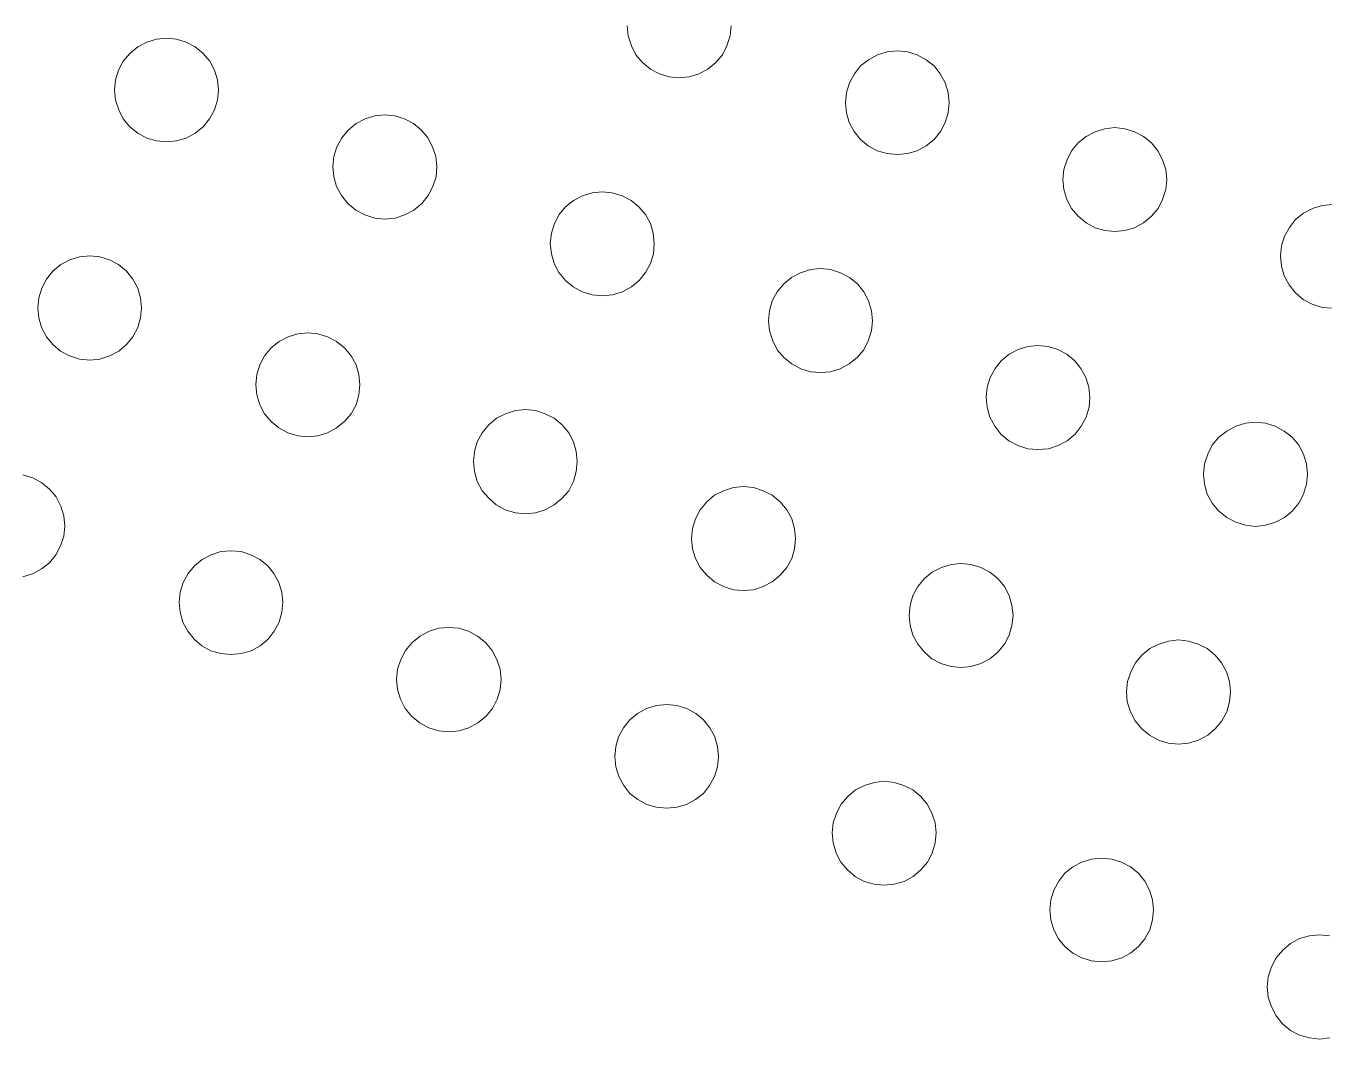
# Model space of a CAD drawing. Header units: metres. Extents: x 105146 to 106170, y 111783 to 118163.
# Drawn here: x 105897.2153 to 105897.5901, y 114674.1958 to 114674.4882 of the extents above; entities that cross this region are included whole.
import ezdxf

# ---------------------------------------------------------------- set-up
doc = ezdxf.new("R2010")
doc.units = ezdxf.units.M
doc.layers.add('20-EP-ZONA-DURA', color=253, linetype='CONTINUOUS', lineweight=13)
doc.layers.add('20-EP-ZONA-VERDE', color=84, linetype='CONTINUOUS', lineweight=13)

msp = doc.modelspace()

# ---------------------------------------------------------------- linework, layer by layer
at = {"layer": '20-EP-ZONA-DURA'}
for points in [[(105897.3889, 114674.4883), (105897.3892, 114674.4854), (105897.3901, 114674.4825), (105897.3914, 114674.4799), (105897.3933, 114674.4777), (105897.3956, 114674.4758), (105897.3982, 114674.4744), (105897.401, 114674.4736), (105897.4039, 114674.4733), (105897.4068, 114674.4736), (105897.4096, 114674.4744), (105897.4122, 114674.4758), (105897.4145, 114674.4777), (105897.4164, 114674.4799), (105897.4177, 114674.4825), (105897.4186, 114674.4854), (105897.4189, 114674.4883)], [(105897.5925, 114674.4367), (105897.5896, 114674.4364), (105897.5868, 114674.4356), (105897.5842, 114674.4342), (105897.5819, 114674.4324), (105897.5801, 114674.4301), (105897.5787, 114674.4276), (105897.5778, 114674.4248), (105897.5775, 114674.4219), (105897.5775, 114674.4219), (105897.5778, 114674.4189), (105897.5786, 114674.4161), (105897.58, 114674.4135), (105897.5819, 114674.4112), (105897.5841, 114674.4093), (105897.5867, 114674.4079), (105897.5896, 114674.407), (105897.5925, 114674.4068)], [(105897.2144, 114674.3292), (105897.2172, 114674.3301), (105897.2198, 114674.3315), (105897.2221, 114674.3333), (105897.2239, 114674.3356), (105897.2253, 114674.3382), (105897.2262, 114674.341), (105897.2265, 114674.3439), (105897.2265, 114674.3439), (105897.2262, 114674.3468), (105897.2254, 114674.3496), (105897.224, 114674.3523), (105897.2221, 114674.3545), (105897.2199, 114674.3564), (105897.2173, 114674.3578), (105897.2144, 114674.3587)], [(105897.5917, 114674.2256), (105897.5888, 114674.2259), (105897.5859, 114674.2256), (105897.583, 114674.2248), (105897.5804, 114674.2234), (105897.5782, 114674.2215), (105897.5763, 114674.2192), (105897.5749, 114674.2166), (105897.574, 114674.2138), (105897.5737, 114674.2109), (105897.574, 114674.2079), (105897.5749, 114674.2051), (105897.5763, 114674.2025), (105897.5781, 114674.2002), (105897.5804, 114674.1983), (105897.583, 114674.1969), (105897.5859, 114674.1961), (105897.5888, 114674.1958), (105897.5918, 114674.1961)]]:
    msp.add_lwpolyline(points, dxfattribs=at)
for points in [[(105897.2709, 114674.4697), (105897.2706, 114674.4727), (105897.2697, 114674.4755), (105897.2684, 114674.4781), (105897.2665, 114674.4803), (105897.2642, 114674.4822), (105897.2616, 114674.4836), (105897.2588, 114674.4844), (105897.2559, 114674.4847), (105897.253, 114674.4844), (105897.2502, 114674.4836), (105897.2476, 114674.4822), (105897.2453, 114674.4803), (105897.2434, 114674.4781), (105897.242, 114674.4755), (105897.2412, 114674.4727), (105897.2409, 114674.4697), (105897.2412, 114674.4668), (105897.2421, 114674.464), (105897.2434, 114674.4614), (105897.2453, 114674.4591), (105897.2476, 114674.4573), (105897.2502, 114674.4559), (105897.253, 114674.4551), (105897.2559, 114674.4548), (105897.2588, 114674.4551), (105897.2616, 114674.4559), (105897.2642, 114674.4573), (105897.2665, 114674.4591), (105897.2683, 114674.4614), (105897.2697, 114674.464), (105897.2706, 114674.4668), (105897.2709, 114674.4697)], [(105897.4519, 114674.4661), (105897.4522, 114674.4632), (105897.453, 114674.4604), (105897.4544, 114674.4578), (105897.4563, 114674.4555), (105897.4585, 114674.4536), (105897.4611, 114674.4522), (105897.464, 114674.4514), (105897.4669, 114674.4511), (105897.4698, 114674.4514), (105897.4726, 114674.4522), (105897.4752, 114674.4536), (105897.4775, 114674.4555), (105897.4794, 114674.4578), (105897.4807, 114674.4604), (105897.4816, 114674.4632), (105897.4819, 114674.4661), (105897.4816, 114674.469), (105897.4807, 114674.4718), (105897.4793, 114674.4744), (105897.4775, 114674.4767), (105897.4752, 114674.4785), (105897.4726, 114674.4799), (105897.4698, 114674.4808), (105897.4669, 114674.4811), (105897.464, 114674.4808), (105897.4612, 114674.4799), (105897.4586, 114674.4785), (105897.4563, 114674.4767), (105897.4545, 114674.4744), (105897.4531, 114674.4718), (105897.4522, 114674.469), (105897.4519, 114674.4661)], [(105897.3339, 114674.4477), (105897.3336, 114674.4506), (105897.3327, 114674.4534), (105897.3313, 114674.456), (105897.3295, 114674.4582), (105897.3272, 114674.4601), (105897.3246, 114674.4614), (105897.3218, 114674.4623), (105897.3189, 114674.4626), (105897.316, 114674.4623), (105897.3132, 114674.4614), (105897.3106, 114674.4601), (105897.3083, 114674.4582), (105897.3065, 114674.456), (105897.3051, 114674.4534), (105897.3042, 114674.4506), (105897.3039, 114674.4477), (105897.3042, 114674.4447), (105897.305, 114674.4419), (105897.3064, 114674.4393), (105897.3082, 114674.437), (105897.3105, 114674.4351), (105897.3131, 114674.4337), (105897.316, 114674.4328), (105897.3189, 114674.4325), (105897.3219, 114674.4328), (105897.3247, 114674.4337), (105897.3273, 114674.4351), (105897.3296, 114674.437), (105897.3314, 114674.4393), (105897.3328, 114674.4419), (105897.3337, 114674.4447), (105897.3339, 114674.4477)], [(105897.5147, 114674.4439), (105897.515, 114674.441), (105897.5158, 114674.4382), (105897.5172, 114674.4356), (105897.5191, 114674.4333), (105897.5214, 114674.4314), (105897.524, 114674.43), (105897.5268, 114674.4292), (105897.5297, 114674.4289), (105897.5326, 114674.4292), (105897.5354, 114674.43), (105897.538, 114674.4314), (105897.5403, 114674.4333), (105897.5422, 114674.4356), (105897.5435, 114674.4382), (105897.5444, 114674.441), (105897.5447, 114674.4439), (105897.5444, 114674.4468), (105897.5435, 114674.4496), (105897.5421, 114674.4522), (105897.5403, 114674.4545), (105897.538, 114674.4563), (105897.5354, 114674.4577), (105897.5326, 114674.4586), (105897.5297, 114674.4589), (105897.5268, 114674.4586), (105897.524, 114674.4577), (105897.5214, 114674.4563), (105897.5191, 114674.4545), (105897.5172, 114674.4522), (105897.5159, 114674.4496), (105897.515, 114674.4468), (105897.5147, 114674.4439)], [(105897.3967, 114674.4255), (105897.3964, 114674.4284), (105897.3956, 114674.4312), (105897.3942, 114674.4338), (105897.3923, 114674.436), (105897.39, 114674.4379), (105897.3874, 114674.4392), (105897.3846, 114674.4401), (105897.3817, 114674.4404), (105897.3788, 114674.4401), (105897.376, 114674.4392), (105897.3734, 114674.4379), (105897.3711, 114674.436), (105897.3693, 114674.4338), (105897.3679, 114674.4312), (105897.367, 114674.4284), (105897.3667, 114674.4255), (105897.367, 114674.4225), (105897.3678, 114674.4197), (105897.3692, 114674.4171), (105897.3711, 114674.4148), (105897.3733, 114674.4129), (105897.3759, 114674.4115), (105897.3788, 114674.4106), (105897.3817, 114674.4103), (105897.3847, 114674.4106), (105897.3875, 114674.4115), (105897.3901, 114674.4129), (105897.3924, 114674.4148), (105897.3942, 114674.4171), (105897.3956, 114674.4197), (105897.3965, 114674.4225), (105897.3967, 114674.4255)], [(105897.2487, 114674.4069), (105897.2484, 114674.4098), (105897.2476, 114674.4126), (105897.2462, 114674.4152), (105897.2443, 114674.4175), (105897.242, 114674.4194), (105897.2394, 114674.4207), (105897.2366, 114674.4216), (105897.2337, 114674.4219), (105897.2308, 114674.4216), (105897.228, 114674.4207), (105897.2254, 114674.4194), (105897.2231, 114674.4175), (105897.2212, 114674.4152), (105897.2199, 114674.4126), (105897.219, 114674.4098), (105897.2187, 114674.4069), (105897.219, 114674.404), (105897.2198, 114674.4012), (105897.2212, 114674.3985), (105897.2231, 114674.3963), (105897.2253, 114674.3944), (105897.2279, 114674.393), (105897.2308, 114674.3921), (105897.2337, 114674.3918), (105897.2366, 114674.3921), (105897.2395, 114674.393), (105897.2421, 114674.3944), (105897.2443, 114674.3963), (105897.2462, 114674.3985), (105897.2476, 114674.4012), (105897.2484, 114674.404), (105897.2487, 114674.4069)], [(105897.4597, 114674.4031), (105897.4594, 114674.406), (105897.4586, 114674.4089), (105897.4572, 114674.4115), (105897.4554, 114674.4138), (105897.4531, 114674.4156), (105897.4505, 114674.417), (105897.4476, 114674.4179), (105897.4447, 114674.4182), (105897.4418, 114674.4179), (105897.4389, 114674.417), (105897.4363, 114674.4156), (105897.4341, 114674.4138), (105897.4322, 114674.4115), (105897.4308, 114674.4089), (105897.43, 114674.406), (105897.4297, 114674.4031), (105897.43, 114674.4002), (105897.4309, 114674.3974), (105897.4322, 114674.3948), (105897.4341, 114674.3925), (105897.4364, 114674.3907), (105897.439, 114674.3893), (105897.4418, 114674.3884), (105897.4447, 114674.3882), (105897.4476, 114674.3884), (105897.4504, 114674.3893), (105897.453, 114674.3907), (105897.4553, 114674.3925), (105897.4572, 114674.3948), (105897.4585, 114674.3974), (105897.4594, 114674.4002), (105897.4597, 114674.4031)], [(105897.3117, 114674.3847), (105897.3114, 114674.3876), (105897.3106, 114674.3904), (105897.3092, 114674.393), (105897.3073, 114674.3953), (105897.305, 114674.3972), (105897.3024, 114674.3985), (105897.2996, 114674.3994), (105897.2967, 114674.3997), (105897.2938, 114674.3994), (105897.291, 114674.3985), (105897.2884, 114674.3972), (105897.2861, 114674.3953), (105897.2842, 114674.393), (105897.2828, 114674.3904), (105897.282, 114674.3876), (105897.2817, 114674.3847), (105897.282, 114674.3818), (105897.2828, 114674.3789), (105897.2842, 114674.3763), (105897.2861, 114674.3741), (105897.2883, 114674.3722), (105897.2909, 114674.3708), (105897.2938, 114674.3699), (105897.2967, 114674.3696), (105897.2996, 114674.3699), (105897.3024, 114674.3708), (105897.305, 114674.3722), (105897.3073, 114674.3741), (105897.3092, 114674.3763), (105897.3106, 114674.3789), (105897.3114, 114674.3818), (105897.3117, 114674.3847)], [(105897.5225, 114674.3811), (105897.5222, 114674.384), (105897.5213, 114674.3868), (105897.5199, 114674.3894), (105897.5181, 114674.3916), (105897.5158, 114674.3935), (105897.5132, 114674.3949), (105897.5104, 114674.3957), (105897.5075, 114674.396), (105897.5046, 114674.3957), (105897.5018, 114674.3949), (105897.4992, 114674.3935), (105897.4969, 114674.3916), (105897.4951, 114674.3894), (105897.4937, 114674.3868), (105897.4928, 114674.384), (105897.4925, 114674.3811), (105897.4928, 114674.3782), (105897.4936, 114674.3753), (105897.495, 114674.3727), (105897.4968, 114674.3704), (105897.4991, 114674.3685), (105897.5017, 114674.3671), (105897.5046, 114674.3662), (105897.5075, 114674.366), (105897.5105, 114674.3662), (105897.5133, 114674.3671), (105897.5159, 114674.3685), (105897.5182, 114674.3704), (105897.52, 114674.3727), (105897.5214, 114674.3753), (105897.5223, 114674.3782), (105897.5225, 114674.3811)], [(105897.3745, 114674.3625), (105897.3742, 114674.3654), (105897.3734, 114674.3682), (105897.372, 114674.3708), (105897.3701, 114674.3731), (105897.3678, 114674.375), (105897.3652, 114674.3763), (105897.3624, 114674.3772), (105897.3595, 114674.3775), (105897.3566, 114674.3772), (105897.3538, 114674.3763), (105897.3512, 114674.375), (105897.3489, 114674.3731), (105897.347, 114674.3708), (105897.3456, 114674.3682), (105897.3448, 114674.3654), (105897.3445, 114674.3625), (105897.3448, 114674.3596), (105897.3456, 114674.3567), (105897.347, 114674.3541), (105897.3489, 114674.3519), (105897.3511, 114674.35), (105897.3537, 114674.3486), (105897.3566, 114674.3477), (105897.3595, 114674.3474), (105897.3624, 114674.3477), (105897.3652, 114674.3486), (105897.3678, 114674.35), (105897.3701, 114674.3519), (105897.372, 114674.3541), (105897.3734, 114674.3567), (105897.3742, 114674.3596), (105897.3745, 114674.3625)], [(105897.5553, 114674.3589), (105897.5556, 114674.356), (105897.5564, 114674.3531), (105897.5578, 114674.3505), (105897.5597, 114674.3482), (105897.562, 114674.3464), (105897.5646, 114674.345), (105897.5674, 114674.3441), (105897.5703, 114674.3438), (105897.5732, 114674.3441), (105897.5761, 114674.345), (105897.5787, 114674.3464), (105897.5809, 114674.3482), (105897.5828, 114674.3505), (105897.5842, 114674.3531), (105897.585, 114674.356), (105897.5853, 114674.3589), (105897.585, 114674.3618), (105897.5842, 114674.3646), (105897.5828, 114674.3672), (105897.5809, 114674.3695), (105897.5786, 114674.3713), (105897.576, 114674.3727), (105897.5732, 114674.3736), (105897.5703, 114674.3739), (105897.5674, 114674.3736), (105897.5646, 114674.3727), (105897.562, 114674.3713), (105897.5597, 114674.3695), (105897.5578, 114674.3672), (105897.5565, 114674.3646), (105897.5556, 114674.3618), (105897.5553, 114674.3589)], [(105897.4375, 114674.3403), (105897.4372, 114674.3432), (105897.4364, 114674.346), (105897.435, 114674.3486), (105897.4331, 114674.3509), (105897.4308, 114674.3528), (105897.4282, 114674.3541), (105897.4254, 114674.355), (105897.4225, 114674.3553), (105897.4196, 114674.355), (105897.4167, 114674.3541), (105897.4141, 114674.3528), (105897.4119, 114674.3509), (105897.41, 114674.3486), (105897.4086, 114674.346), (105897.4078, 114674.3432), (105897.4075, 114674.3403), (105897.4078, 114674.3373), (105897.4086, 114674.3345), (105897.41, 114674.3319), (105897.4119, 114674.3297), (105897.4141, 114674.3278), (105897.4167, 114674.3264), (105897.4196, 114674.3255), (105897.4225, 114674.3253), (105897.4254, 114674.3255), (105897.4282, 114674.3264), (105897.4308, 114674.3278), (105897.4331, 114674.3297), (105897.435, 114674.3319), (105897.4364, 114674.3345), (105897.4372, 114674.3373), (105897.4375, 114674.3403)], [(105897.2895, 114674.3219), (105897.2892, 114674.3248), (105897.2883, 114674.3276), (105897.2869, 114674.3302), (105897.2851, 114674.3324), (105897.2828, 114674.3342), (105897.2802, 114674.3356), (105897.2774, 114674.3365), (105897.2745, 114674.3367), (105897.2716, 114674.3365), (105897.2688, 114674.3356), (105897.2662, 114674.3342), (105897.264, 114674.3324), (105897.2621, 114674.3302), (105897.2607, 114674.3276), (105897.2598, 114674.3248), (105897.2595, 114674.3219), (105897.2598, 114674.319), (105897.2606, 114674.3161), (105897.262, 114674.3135), (105897.2639, 114674.3112), (105897.2661, 114674.3093), (105897.2687, 114674.3079), (105897.2716, 114674.3071), (105897.2745, 114674.3068), (105897.2774, 114674.3071), (105897.2803, 114674.3079), (105897.2829, 114674.3093), (105897.2852, 114674.3112), (105897.287, 114674.3135), (105897.2884, 114674.3161), (105897.2892, 114674.319), (105897.2895, 114674.3219)], [(105897.5003, 114674.3181), (105897.5, 114674.321), (105897.4992, 114674.3238), (105897.4978, 114674.3264), (105897.4959, 114674.3287), (105897.4936, 114674.3306), (105897.491, 114674.3319), (105897.4882, 114674.3328), (105897.4853, 114674.3331), (105897.4824, 114674.3328), (105897.4796, 114674.3319), (105897.477, 114674.3306), (105897.4747, 114674.3287), (105897.4728, 114674.3264), (105897.4714, 114674.3238), (105897.4706, 114674.321), (105897.4703, 114674.3181), (105897.4706, 114674.3152), (105897.4714, 114674.3124), (105897.4728, 114674.3098), (105897.4747, 114674.3075), (105897.4769, 114674.3056), (105897.4795, 114674.3042), (105897.4824, 114674.3033), (105897.4853, 114674.3031), (105897.4882, 114674.3033), (105897.491, 114674.3042), (105897.4936, 114674.3056), (105897.4959, 114674.3075), (105897.4978, 114674.3098), (105897.4992, 114674.3124), (105897.5, 114674.3152), (105897.5003, 114674.3181)], [(105897.3525, 114674.2997), (105897.3522, 114674.3026), (105897.3513, 114674.3054), (105897.3499, 114674.308), (105897.348, 114674.3103), (105897.3457, 114674.3121), (105897.3431, 114674.3135), (105897.3403, 114674.3144), (105897.3374, 114674.3146), (105897.3345, 114674.3144), (105897.3317, 114674.3135), (105897.3291, 114674.3121), (105897.3268, 114674.3103), (105897.3249, 114674.308), (105897.3235, 114674.3054), (105897.3226, 114674.3026), (105897.3223, 114674.2997), (105897.3226, 114674.2967), (105897.3234, 114674.2939), (105897.3248, 114674.2912), (105897.3267, 114674.2889), (105897.329, 114674.2871), (105897.3316, 114674.2856), (105897.3344, 114674.2848), (105897.3374, 114674.2845), (105897.3404, 114674.2848), (105897.3432, 114674.2856), (105897.3458, 114674.2871), (105897.3481, 114674.2889), (105897.35, 114674.2912), (105897.3514, 114674.2939), (105897.3522, 114674.2967), (105897.3525, 114674.2997)], [(105897.5631, 114674.2961), (105897.5628, 114674.299), (105897.5619, 114674.3018), (105897.5605, 114674.3044), (105897.5587, 114674.3066), (105897.5564, 114674.3085), (105897.5538, 114674.3098), (105897.551, 114674.3107), (105897.5481, 114674.311), (105897.5452, 114674.3107), (105897.5424, 114674.3098), (105897.5398, 114674.3085), (105897.5375, 114674.3066), (105897.5357, 114674.3044), (105897.5343, 114674.3018), (105897.5334, 114674.299), (105897.5331, 114674.2961), (105897.5333, 114674.2931), (105897.5342, 114674.2903), (105897.5356, 114674.2877), (105897.5374, 114674.2854), (105897.5397, 114674.2835), (105897.5423, 114674.2821), (105897.5451, 114674.2812), (105897.5481, 114674.2809), (105897.551, 114674.2812), (105897.5539, 114674.2821), (105897.5565, 114674.2835), (105897.5588, 114674.2854), (105897.5606, 114674.2877), (105897.562, 114674.2903), (105897.5628, 114674.2931), (105897.5631, 114674.2961)], [(105897.4153, 114674.2773), (105897.415, 114674.2802), (105897.4142, 114674.283), (105897.4128, 114674.2856), (105897.4109, 114674.2879), (105897.4087, 114674.2898), (105897.4061, 114674.2912), (105897.4032, 114674.2921), (105897.4003, 114674.2924), (105897.3974, 114674.2921), (105897.3945, 114674.2912), (105897.3919, 114674.2898), (105897.3897, 114674.2879), (105897.3878, 114674.2856), (105897.3864, 114674.283), (105897.3856, 114674.2802), (105897.3853, 114674.2773), (105897.3856, 114674.2744), (105897.3865, 114674.2716), (105897.3879, 114674.269), (105897.3897, 114674.2667), (105897.392, 114674.2649), (105897.3946, 114674.2635), (105897.3974, 114674.2627), (105897.4003, 114674.2624), (105897.4032, 114674.2627), (105897.406, 114674.2635), (105897.4086, 114674.2649), (105897.4109, 114674.2667), (105897.4127, 114674.269), (105897.4141, 114674.2716), (105897.415, 114674.2744), (105897.4153, 114674.2773)], [(105897.4781, 114674.2553), (105897.4778, 114674.2582), (105897.4769, 114674.261), (105897.4755, 114674.2636), (105897.4737, 114674.2658), (105897.4714, 114674.2677), (105897.4688, 114674.269), (105897.466, 114674.2699), (105897.4631, 114674.2702), (105897.4602, 114674.2699), (105897.4574, 114674.269), (105897.4548, 114674.2677), (105897.4526, 114674.2658), (105897.4507, 114674.2636), (105897.4493, 114674.261), (105897.4484, 114674.2582), (105897.4481, 114674.2553), (105897.4484, 114674.2524), (105897.4492, 114674.2495), (105897.4506, 114674.2469), (105897.4525, 114674.2446), (105897.4547, 114674.2427), (105897.4573, 114674.2413), (105897.4602, 114674.2405), (105897.4631, 114674.2402), (105897.466, 114674.2405), (105897.4689, 114674.2413), (105897.4715, 114674.2427), (105897.4737, 114674.2446), (105897.4756, 114674.2469), (105897.477, 114674.2495), (105897.4778, 114674.2524), (105897.4781, 114674.2553)], [(105897.5409, 114674.2331), (105897.5406, 114674.236), (105897.5397, 114674.2388), (105897.5384, 114674.2414), (105897.5365, 114674.2437), (105897.5342, 114674.2455), (105897.5316, 114674.2469), (105897.5288, 114674.2477), (105897.5259, 114674.248), (105897.523, 114674.2477), (105897.5202, 114674.2469), (105897.5176, 114674.2455), (105897.5153, 114674.2437), (105897.5135, 114674.2414), (105897.5121, 114674.2388), (105897.5112, 114674.236), (105897.5109, 114674.2331), (105897.5112, 114674.2302), (105897.5121, 114674.2273), (105897.5134, 114674.2247), (105897.5153, 114674.2225), (105897.5176, 114674.2206), (105897.5202, 114674.2192), (105897.523, 114674.2184), (105897.5259, 114674.2181), (105897.5288, 114674.2184), (105897.5317, 114674.2192), (105897.5342, 114674.2206), (105897.5365, 114674.2225), (105897.5384, 114674.2247), (105897.5398, 114674.2273), (105897.5406, 114674.2302), (105897.5409, 114674.2331)]]:
    msp.add_lwpolyline(points, close=True, dxfattribs=at)
at = {"layer": '20-EP-ZONA-VERDE'}
for points in [[(105897.4189, 114674.4883), (105897.4186, 114674.4854), (105897.4177, 114674.4825), (105897.4164, 114674.4799), (105897.4145, 114674.4777), (105897.4122, 114674.4758), (105897.4096, 114674.4744), (105897.4068, 114674.4736), (105897.4039, 114674.4733), (105897.401, 114674.4736), (105897.3982, 114674.4744), (105897.3956, 114674.4758), (105897.3933, 114674.4777), (105897.3914, 114674.4799), (105897.3901, 114674.4825), (105897.3892, 114674.4854), (105897.3889, 114674.4883)], [(105897.5925, 114674.4068), (105897.5896, 114674.407), (105897.5867, 114674.4079), (105897.5841, 114674.4093), (105897.5819, 114674.4112), (105897.58, 114674.4135), (105897.5786, 114674.4161), (105897.5778, 114674.4189), (105897.5775, 114674.4219), (105897.5778, 114674.4248), (105897.5787, 114674.4276), (105897.5801, 114674.4301), (105897.5819, 114674.4324), (105897.5842, 114674.4342), (105897.5868, 114674.4356), (105897.5896, 114674.4364), (105897.5925, 114674.4367)], [(105897.2144, 114674.3587), (105897.2173, 114674.3578), (105897.2199, 114674.3564), (105897.2221, 114674.3545), (105897.224, 114674.3523), (105897.2254, 114674.3496), (105897.2262, 114674.3468), (105897.2265, 114674.3439), (105897.2265, 114674.3439), (105897.2262, 114674.341), (105897.2253, 114674.3382), (105897.2239, 114674.3356), (105897.2221, 114674.3333), (105897.2198, 114674.3315), (105897.2172, 114674.3301), (105897.2144, 114674.3292)], [(105897.5918, 114674.1961), (105897.5888, 114674.1958), (105897.5859, 114674.1961), (105897.583, 114674.1969), (105897.5804, 114674.1983), (105897.5781, 114674.2002), (105897.5763, 114674.2025), (105897.5749, 114674.2051), (105897.574, 114674.2079), (105897.5737, 114674.2109), (105897.574, 114674.2138), (105897.5749, 114674.2166), (105897.5763, 114674.2192), (105897.5782, 114674.2215), (105897.5804, 114674.2234), (105897.583, 114674.2248), (105897.5859, 114674.2256), (105897.5888, 114674.2259), (105897.5917, 114674.2256)]]:
    msp.add_lwpolyline(points, dxfattribs=at)
for points in [[(105897.2709, 114674.4697), (105897.2706, 114674.4668), (105897.2697, 114674.464), (105897.2683, 114674.4614), (105897.2665, 114674.4591), (105897.2642, 114674.4573), (105897.2616, 114674.4559), (105897.2588, 114674.4551), (105897.2559, 114674.4548), (105897.253, 114674.4551), (105897.2502, 114674.4559), (105897.2476, 114674.4573), (105897.2453, 114674.4591), (105897.2434, 114674.4614), (105897.2421, 114674.464), (105897.2412, 114674.4668), (105897.2409, 114674.4697), (105897.2412, 114674.4727), (105897.242, 114674.4755), (105897.2434, 114674.4781), (105897.2453, 114674.4803), (105897.2476, 114674.4822), (105897.2502, 114674.4836), (105897.253, 114674.4844), (105897.2559, 114674.4847), (105897.2588, 114674.4844), (105897.2616, 114674.4836), (105897.2642, 114674.4822), (105897.2665, 114674.4803), (105897.2684, 114674.4781), (105897.2697, 114674.4755), (105897.2706, 114674.4727), (105897.2709, 114674.4697)], [(105897.4819, 114674.4661), (105897.4816, 114674.4632), (105897.4807, 114674.4604), (105897.4794, 114674.4578), (105897.4775, 114674.4555), (105897.4752, 114674.4536), (105897.4726, 114674.4522), (105897.4698, 114674.4514), (105897.4669, 114674.4511), (105897.464, 114674.4514), (105897.4611, 114674.4522), (105897.4585, 114674.4536), (105897.4563, 114674.4555), (105897.4544, 114674.4578), (105897.453, 114674.4604), (105897.4522, 114674.4632), (105897.4519, 114674.4661), (105897.4522, 114674.469), (105897.4531, 114674.4718), (105897.4545, 114674.4744), (105897.4563, 114674.4767), (105897.4586, 114674.4785), (105897.4612, 114674.4799), (105897.464, 114674.4808), (105897.4669, 114674.4811), (105897.4698, 114674.4808), (105897.4726, 114674.4799), (105897.4752, 114674.4785), (105897.4775, 114674.4767), (105897.4793, 114674.4744), (105897.4807, 114674.4718), (105897.4816, 114674.469), (105897.4819, 114674.4661)], [(105897.3339, 114674.4477), (105897.3337, 114674.4447), (105897.3328, 114674.4419), (105897.3314, 114674.4393), (105897.3296, 114674.437), (105897.3273, 114674.4351), (105897.3247, 114674.4337), (105897.3219, 114674.4328), (105897.3189, 114674.4325), (105897.316, 114674.4328), (105897.3131, 114674.4337), (105897.3105, 114674.4351), (105897.3082, 114674.437), (105897.3064, 114674.4393), (105897.305, 114674.4419), (105897.3042, 114674.4447), (105897.3039, 114674.4477), (105897.3042, 114674.4506), (105897.3051, 114674.4534), (105897.3065, 114674.456), (105897.3083, 114674.4582), (105897.3106, 114674.4601), (105897.3132, 114674.4614), (105897.316, 114674.4623), (105897.3189, 114674.4626), (105897.3218, 114674.4623), (105897.3246, 114674.4614), (105897.3272, 114674.4601), (105897.3295, 114674.4582), (105897.3313, 114674.456), (105897.3327, 114674.4534), (105897.3336, 114674.4506), (105897.3339, 114674.4477)], [(105897.5447, 114674.4439), (105897.5444, 114674.441), (105897.5435, 114674.4382), (105897.5422, 114674.4356), (105897.5403, 114674.4333), (105897.538, 114674.4314), (105897.5354, 114674.43), (105897.5326, 114674.4292), (105897.5297, 114674.4289), (105897.5268, 114674.4292), (105897.524, 114674.43), (105897.5214, 114674.4314), (105897.5191, 114674.4333), (105897.5172, 114674.4356), (105897.5158, 114674.4382), (105897.515, 114674.441), (105897.5147, 114674.4439), (105897.515, 114674.4468), (105897.5159, 114674.4496), (105897.5172, 114674.4522), (105897.5191, 114674.4545), (105897.5214, 114674.4563), (105897.524, 114674.4577), (105897.5268, 114674.4586), (105897.5297, 114674.4589), (105897.5326, 114674.4586), (105897.5354, 114674.4577), (105897.538, 114674.4563), (105897.5403, 114674.4545), (105897.5421, 114674.4522), (105897.5435, 114674.4496), (105897.5444, 114674.4468), (105897.5447, 114674.4439)], [(105897.3967, 114674.4255), (105897.3965, 114674.4225), (105897.3956, 114674.4197), (105897.3942, 114674.4171), (105897.3924, 114674.4148), (105897.3901, 114674.4129), (105897.3875, 114674.4115), (105897.3847, 114674.4106), (105897.3817, 114674.4103), (105897.3788, 114674.4106), (105897.3759, 114674.4115), (105897.3733, 114674.4129), (105897.3711, 114674.4148), (105897.3692, 114674.4171), (105897.3678, 114674.4197), (105897.367, 114674.4225), (105897.3667, 114674.4255), (105897.367, 114674.4284), (105897.3679, 114674.4312), (105897.3693, 114674.4338), (105897.3711, 114674.436), (105897.3734, 114674.4379), (105897.376, 114674.4392), (105897.3788, 114674.4401), (105897.3817, 114674.4404), (105897.3846, 114674.4401), (105897.3874, 114674.4392), (105897.39, 114674.4379), (105897.3923, 114674.436), (105897.3942, 114674.4338), (105897.3956, 114674.4312), (105897.3964, 114674.4284), (105897.3967, 114674.4255)], [(105897.2487, 114674.4069), (105897.2484, 114674.404), (105897.2476, 114674.4012), (105897.2462, 114674.3985), (105897.2443, 114674.3963), (105897.2421, 114674.3944), (105897.2395, 114674.393), (105897.2366, 114674.3921), (105897.2337, 114674.3918), (105897.2308, 114674.3921), (105897.2279, 114674.393), (105897.2253, 114674.3944), (105897.2231, 114674.3963), (105897.2212, 114674.3985), (105897.2198, 114674.4012), (105897.219, 114674.404), (105897.2187, 114674.4069), (105897.219, 114674.4098), (105897.2199, 114674.4126), (105897.2212, 114674.4152), (105897.2231, 114674.4175), (105897.2254, 114674.4194), (105897.228, 114674.4207), (105897.2308, 114674.4216), (105897.2337, 114674.4219), (105897.2366, 114674.4216), (105897.2394, 114674.4207), (105897.242, 114674.4194), (105897.2443, 114674.4175), (105897.2462, 114674.4152), (105897.2476, 114674.4126), (105897.2484, 114674.4098), (105897.2487, 114674.4069)], [(105897.4597, 114674.4031), (105897.4594, 114674.4002), (105897.4585, 114674.3974), (105897.4572, 114674.3948), (105897.4553, 114674.3925), (105897.453, 114674.3907), (105897.4504, 114674.3893), (105897.4476, 114674.3884), (105897.4447, 114674.3882), (105897.4418, 114674.3884), (105897.439, 114674.3893), (105897.4364, 114674.3907), (105897.4341, 114674.3925), (105897.4322, 114674.3948), (105897.4309, 114674.3974), (105897.43, 114674.4002), (105897.4297, 114674.4031), (105897.43, 114674.406), (105897.4308, 114674.4089), (105897.4322, 114674.4115), (105897.4341, 114674.4138), (105897.4363, 114674.4156), (105897.4389, 114674.417), (105897.4418, 114674.4179), (105897.4447, 114674.4182), (105897.4476, 114674.4179), (105897.4505, 114674.417), (105897.4531, 114674.4156), (105897.4554, 114674.4138), (105897.4572, 114674.4115), (105897.4586, 114674.4089), (105897.4594, 114674.406), (105897.4597, 114674.4031)], [(105897.3117, 114674.3847), (105897.3114, 114674.3818), (105897.3106, 114674.3789), (105897.3092, 114674.3763), (105897.3073, 114674.3741), (105897.305, 114674.3722), (105897.3024, 114674.3708), (105897.2996, 114674.3699), (105897.2967, 114674.3696), (105897.2938, 114674.3699), (105897.2909, 114674.3708), (105897.2883, 114674.3722), (105897.2861, 114674.3741), (105897.2842, 114674.3763), (105897.2828, 114674.3789), (105897.282, 114674.3818), (105897.2817, 114674.3847), (105897.282, 114674.3876), (105897.2828, 114674.3904), (105897.2842, 114674.393), (105897.2861, 114674.3953), (105897.2884, 114674.3972), (105897.291, 114674.3985), (105897.2938, 114674.3994), (105897.2967, 114674.3997), (105897.2996, 114674.3994), (105897.3024, 114674.3985), (105897.305, 114674.3972), (105897.3073, 114674.3953), (105897.3092, 114674.393), (105897.3106, 114674.3904), (105897.3114, 114674.3876), (105897.3117, 114674.3847)], [(105897.5225, 114674.3811), (105897.5223, 114674.3782), (105897.5214, 114674.3753), (105897.52, 114674.3727), (105897.5182, 114674.3704), (105897.5159, 114674.3685), (105897.5133, 114674.3671), (105897.5105, 114674.3662), (105897.5075, 114674.366), (105897.5046, 114674.3662), (105897.5017, 114674.3671), (105897.4991, 114674.3685), (105897.4968, 114674.3704), (105897.495, 114674.3727), (105897.4936, 114674.3753), (105897.4928, 114674.3782), (105897.4925, 114674.3811), (105897.4928, 114674.384), (105897.4937, 114674.3868), (105897.4951, 114674.3894), (105897.4969, 114674.3916), (105897.4992, 114674.3935), (105897.5018, 114674.3949), (105897.5046, 114674.3957), (105897.5075, 114674.396), (105897.5104, 114674.3957), (105897.5132, 114674.3949), (105897.5158, 114674.3935), (105897.5181, 114674.3916), (105897.5199, 114674.3894), (105897.5213, 114674.3868), (105897.5222, 114674.384), (105897.5225, 114674.3811)], [(105897.3745, 114674.3625), (105897.3742, 114674.3596), (105897.3734, 114674.3567), (105897.372, 114674.3541), (105897.3701, 114674.3519), (105897.3678, 114674.35), (105897.3652, 114674.3486), (105897.3624, 114674.3477), (105897.3595, 114674.3474), (105897.3566, 114674.3477), (105897.3537, 114674.3486), (105897.3511, 114674.35), (105897.3489, 114674.3519), (105897.347, 114674.3541), (105897.3456, 114674.3567), (105897.3448, 114674.3596), (105897.3445, 114674.3625), (105897.3448, 114674.3654), (105897.3456, 114674.3682), (105897.347, 114674.3708), (105897.3489, 114674.3731), (105897.3512, 114674.375), (105897.3538, 114674.3763), (105897.3566, 114674.3772), (105897.3595, 114674.3775), (105897.3624, 114674.3772), (105897.3652, 114674.3763), (105897.3678, 114674.375), (105897.3701, 114674.3731), (105897.372, 114674.3708), (105897.3734, 114674.3682), (105897.3742, 114674.3654), (105897.3745, 114674.3625)], [(105897.5853, 114674.3589), (105897.585, 114674.356), (105897.5842, 114674.3531), (105897.5828, 114674.3505), (105897.5809, 114674.3482), (105897.5787, 114674.3464), (105897.5761, 114674.345), (105897.5732, 114674.3441), (105897.5703, 114674.3438), (105897.5674, 114674.3441), (105897.5646, 114674.345), (105897.562, 114674.3464), (105897.5597, 114674.3482), (105897.5578, 114674.3505), (105897.5564, 114674.3531), (105897.5556, 114674.356), (105897.5553, 114674.3589), (105897.5556, 114674.3618), (105897.5565, 114674.3646), (105897.5578, 114674.3672), (105897.5597, 114674.3695), (105897.562, 114674.3713), (105897.5646, 114674.3727), (105897.5674, 114674.3736), (105897.5703, 114674.3739), (105897.5732, 114674.3736), (105897.576, 114674.3727), (105897.5786, 114674.3713), (105897.5809, 114674.3695), (105897.5828, 114674.3672), (105897.5842, 114674.3646), (105897.585, 114674.3618), (105897.5853, 114674.3589)], [(105897.4375, 114674.3403), (105897.4372, 114674.3373), (105897.4364, 114674.3345), (105897.435, 114674.3319), (105897.4331, 114674.3297), (105897.4308, 114674.3278), (105897.4282, 114674.3264), (105897.4254, 114674.3255), (105897.4225, 114674.3253), (105897.4196, 114674.3255), (105897.4167, 114674.3264), (105897.4141, 114674.3278), (105897.4119, 114674.3297), (105897.41, 114674.3319), (105897.4086, 114674.3345), (105897.4078, 114674.3373), (105897.4075, 114674.3403), (105897.4078, 114674.3432), (105897.4086, 114674.346), (105897.41, 114674.3486), (105897.4119, 114674.3509), (105897.4141, 114674.3528), (105897.4167, 114674.3541), (105897.4196, 114674.355), (105897.4225, 114674.3553), (105897.4254, 114674.355), (105897.4282, 114674.3541), (105897.4308, 114674.3528), (105897.4331, 114674.3509), (105897.435, 114674.3486), (105897.4364, 114674.346), (105897.4372, 114674.3432), (105897.4375, 114674.3403)], [(105897.2895, 114674.3219), (105897.2892, 114674.319), (105897.2884, 114674.3161), (105897.287, 114674.3135), (105897.2852, 114674.3112), (105897.2829, 114674.3093), (105897.2803, 114674.3079), (105897.2774, 114674.3071), (105897.2745, 114674.3068), (105897.2716, 114674.3071), (105897.2687, 114674.3079), (105897.2661, 114674.3093), (105897.2639, 114674.3112), (105897.262, 114674.3135), (105897.2606, 114674.3161), (105897.2598, 114674.319), (105897.2595, 114674.3219), (105897.2598, 114674.3248), (105897.2607, 114674.3276), (105897.2621, 114674.3302), (105897.264, 114674.3324), (105897.2662, 114674.3342), (105897.2688, 114674.3356), (105897.2716, 114674.3365), (105897.2745, 114674.3367), (105897.2774, 114674.3365), (105897.2802, 114674.3356), (105897.2828, 114674.3342), (105897.2851, 114674.3324), (105897.2869, 114674.3302), (105897.2883, 114674.3276), (105897.2892, 114674.3248), (105897.2895, 114674.3219)], [(105897.5003, 114674.3181), (105897.5, 114674.3152), (105897.4992, 114674.3124), (105897.4978, 114674.3098), (105897.4959, 114674.3075), (105897.4936, 114674.3056), (105897.491, 114674.3042), (105897.4882, 114674.3033), (105897.4853, 114674.3031), (105897.4824, 114674.3033), (105897.4795, 114674.3042), (105897.4769, 114674.3056), (105897.4747, 114674.3075), (105897.4728, 114674.3098), (105897.4714, 114674.3124), (105897.4706, 114674.3152), (105897.4703, 114674.3181), (105897.4706, 114674.321), (105897.4714, 114674.3238), (105897.4728, 114674.3264), (105897.4747, 114674.3287), (105897.477, 114674.3306), (105897.4796, 114674.3319), (105897.4824, 114674.3328), (105897.4853, 114674.3331), (105897.4882, 114674.3328), (105897.491, 114674.3319), (105897.4936, 114674.3306), (105897.4959, 114674.3287), (105897.4978, 114674.3264), (105897.4992, 114674.3238), (105897.5, 114674.321), (105897.5003, 114674.3181)], [(105897.3525, 114674.2997), (105897.3522, 114674.2967), (105897.3514, 114674.2939), (105897.35, 114674.2912), (105897.3481, 114674.2889), (105897.3458, 114674.2871), (105897.3432, 114674.2856), (105897.3404, 114674.2848), (105897.3374, 114674.2845), (105897.3344, 114674.2848), (105897.3316, 114674.2856), (105897.329, 114674.2871), (105897.3267, 114674.2889), (105897.3248, 114674.2912), (105897.3234, 114674.2939), (105897.3226, 114674.2967), (105897.3223, 114674.2997), (105897.3226, 114674.3026), (105897.3235, 114674.3054), (105897.3249, 114674.308), (105897.3268, 114674.3103), (105897.3291, 114674.3121), (105897.3317, 114674.3135), (105897.3345, 114674.3144), (105897.3374, 114674.3146), (105897.3403, 114674.3144), (105897.3431, 114674.3135), (105897.3457, 114674.3121), (105897.348, 114674.3103), (105897.3499, 114674.308), (105897.3513, 114674.3054), (105897.3522, 114674.3026), (105897.3525, 114674.2997)], [(105897.5631, 114674.2961), (105897.5628, 114674.2931), (105897.562, 114674.2903), (105897.5606, 114674.2877), (105897.5588, 114674.2854), (105897.5565, 114674.2835), (105897.5539, 114674.2821), (105897.551, 114674.2812), (105897.5481, 114674.2809), (105897.5451, 114674.2812), (105897.5423, 114674.2821), (105897.5397, 114674.2835), (105897.5374, 114674.2854), (105897.5356, 114674.2877), (105897.5342, 114674.2903), (105897.5333, 114674.2931), (105897.5331, 114674.2961), (105897.5334, 114674.299), (105897.5343, 114674.3018), (105897.5357, 114674.3044), (105897.5375, 114674.3066), (105897.5398, 114674.3085), (105897.5424, 114674.3098), (105897.5452, 114674.3107), (105897.5481, 114674.311), (105897.551, 114674.3107), (105897.5538, 114674.3098), (105897.5564, 114674.3085), (105897.5587, 114674.3066), (105897.5605, 114674.3044), (105897.5619, 114674.3018), (105897.5628, 114674.299), (105897.5631, 114674.2961)], [(105897.4153, 114674.2773), (105897.415, 114674.2744), (105897.4141, 114674.2716), (105897.4127, 114674.269), (105897.4109, 114674.2667), (105897.4086, 114674.2649), (105897.406, 114674.2635), (105897.4032, 114674.2627), (105897.4003, 114674.2624), (105897.3974, 114674.2627), (105897.3946, 114674.2635), (105897.392, 114674.2649), (105897.3897, 114674.2667), (105897.3879, 114674.269), (105897.3865, 114674.2716), (105897.3856, 114674.2744), (105897.3853, 114674.2773), (105897.3856, 114674.2802), (105897.3864, 114674.283), (105897.3878, 114674.2856), (105897.3897, 114674.2879), (105897.3919, 114674.2898), (105897.3945, 114674.2912), (105897.3974, 114674.2921), (105897.4003, 114674.2924), (105897.4032, 114674.2921), (105897.4061, 114674.2912), (105897.4087, 114674.2898), (105897.4109, 114674.2879), (105897.4128, 114674.2856), (105897.4142, 114674.283), (105897.415, 114674.2802), (105897.4153, 114674.2773)], [(105897.4781, 114674.2553), (105897.4778, 114674.2524), (105897.477, 114674.2495), (105897.4756, 114674.2469), (105897.4737, 114674.2446), (105897.4715, 114674.2427), (105897.4689, 114674.2413), (105897.466, 114674.2405), (105897.4631, 114674.2402), (105897.4602, 114674.2405), (105897.4573, 114674.2413), (105897.4547, 114674.2427), (105897.4525, 114674.2446), (105897.4506, 114674.2469), (105897.4492, 114674.2495), (105897.4484, 114674.2524), (105897.4481, 114674.2553), (105897.4484, 114674.2582), (105897.4493, 114674.261), (105897.4507, 114674.2636), (105897.4526, 114674.2658), (105897.4548, 114674.2677), (105897.4574, 114674.269), (105897.4602, 114674.2699), (105897.4631, 114674.2702), (105897.466, 114674.2699), (105897.4688, 114674.269), (105897.4714, 114674.2677), (105897.4737, 114674.2658), (105897.4755, 114674.2636), (105897.4769, 114674.261), (105897.4778, 114674.2582), (105897.4781, 114674.2553)], [(105897.5409, 114674.2331), (105897.5406, 114674.2302), (105897.5398, 114674.2273), (105897.5384, 114674.2247), (105897.5365, 114674.2225), (105897.5342, 114674.2206), (105897.5317, 114674.2192), (105897.5288, 114674.2184), (105897.5259, 114674.2181), (105897.523, 114674.2184), (105897.5202, 114674.2192), (105897.5176, 114674.2206), (105897.5153, 114674.2225), (105897.5134, 114674.2247), (105897.5121, 114674.2273), (105897.5112, 114674.2302), (105897.5109, 114674.2331), (105897.5112, 114674.236), (105897.5121, 114674.2388), (105897.5135, 114674.2414), (105897.5153, 114674.2437), (105897.5176, 114674.2455), (105897.5202, 114674.2469), (105897.523, 114674.2477), (105897.5259, 114674.248), (105897.5288, 114674.2477), (105897.5316, 114674.2469), (105897.5342, 114674.2455), (105897.5365, 114674.2437), (105897.5384, 114674.2414), (105897.5397, 114674.2388), (105897.5406, 114674.236), (105897.5409, 114674.2331)]]:
    msp.add_lwpolyline(points, close=True, dxfattribs=at)

doc.saveas('drawing.dxf')
